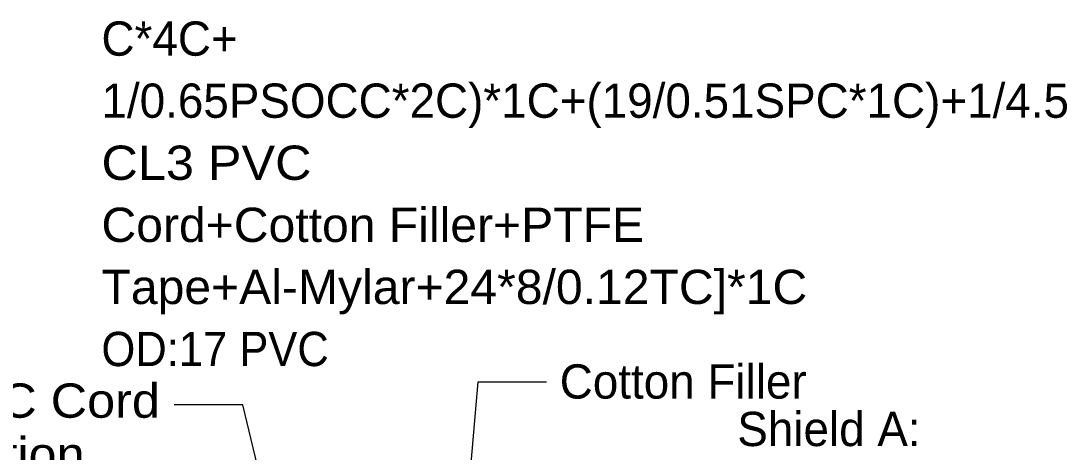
# Model space of a CAD drawing. Header units: feet. Extents: x 353 to 697, y -24 to 522.
# Drawn here: x 424.8 to 551.3, y 79.1 to 131.2 of the extents above; entities that cross this region are included whole.
import ezdxf

# ---------------------------------------------------------------- set-up
doc = ezdxf.new("R2010")
doc.units = ezdxf.units.FT
doc.header["$LTSCALE"] = 1.7
doc.layers.add('2', color=7, linetype='Continuous', lineweight=13)
doc.layers.add('63', color=7, linetype='Continuous', lineweight=13)

msp = doc.modelspace()

# ---------------------------------------------------------------- linework, layer by layer
at = {"layer": '63'}
for points in [[(477.308, 55.381), (480.088, 87.605), (488.368, 87.605)], [(457.447, 60.723), (451.654, 84.833), (443.374, 84.833)]]:
    msp.add_lwpolyline(points, dxfattribs=at)

# ---------------------------------------------------------------- texts
at = {"layer": '2'}
for s, p in [('Cotton Filler', (489.96, 85.598)), ('Shield A: ', (511.419, 79.861))]:
    msp.add_text(s, height=4.14, dxfattribs=at).set_placement(p)
at = {"layer": '2', "width": 1.1}
for s, p in [('CL3 PVC Cord', (401.363, 83.285)), ('TEFLON FEP Insulation', (367.216, 76.796))]:
    msp.add_text(s, height=4.14, dxfattribs=at).set_placement(p)
at = {"layer": '63'}
for s, p in [('C*4C+', (434.573, 127.023)), ('1/0.65PSOCC*2C)*1C+(19/0.51SPC*1C)+1/4.5', (434.573, 119.523))]:
    msp.add_text(s, height=4.14, dxfattribs=at).set_placement(p)
for s, width, p in [('CL3 PVC ', 1.1, (434.573, 112.023)), ('Cord+Cotton Filler+PTFE ', 1.05, (434.573, 104.523)), ('Tape+Al-Mylar+24*8/0.12TC]*1C', 1.05, (434.573, 97.023)), ('OD:17 PVC', 0.95, (434.573, 89.523))]:
    msp.add_text(s, height=4.14, dxfattribs=dict(at, width=width)).set_placement(p)

doc.saveas('drawing.dxf')
